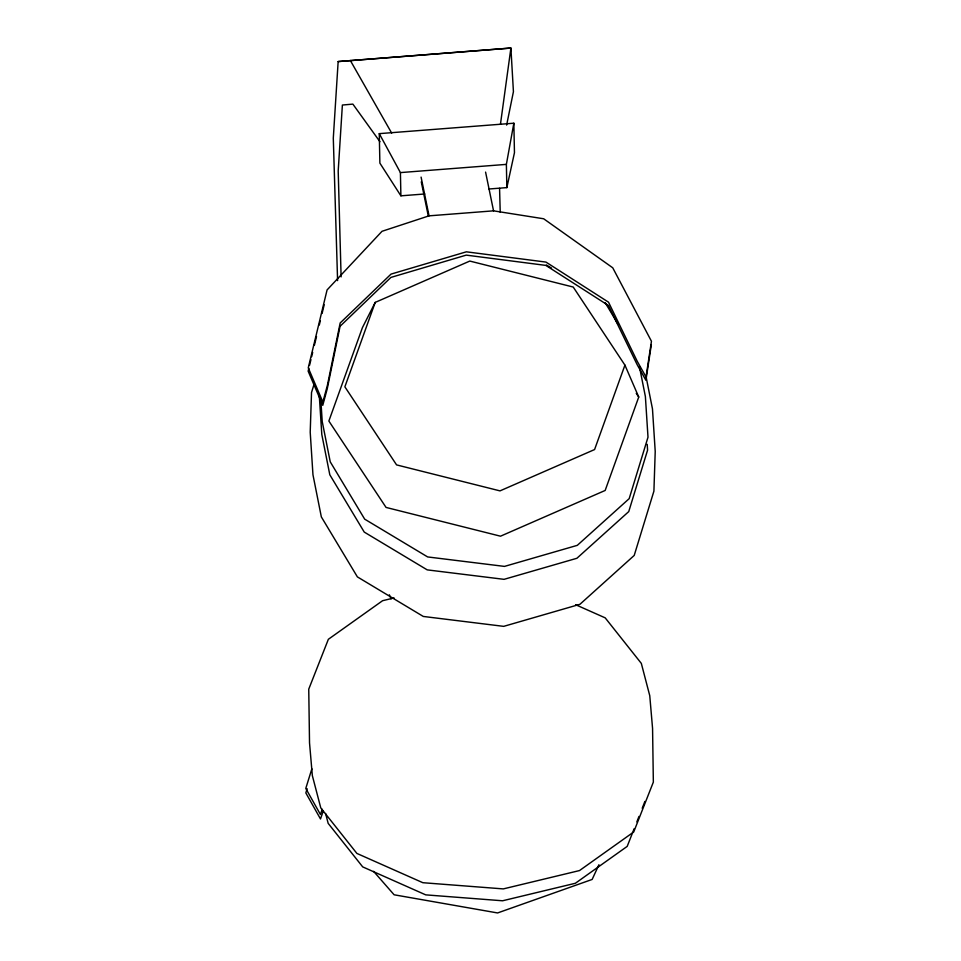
<?xml version="1.0" encoding="UTF-8"?>
<svg xmlns="http://www.w3.org/2000/svg" width="961" height="961" viewBox="0 0 961 961"><rect width="100%" height="100%" fill="white"/><g stroke="black" fill="none" stroke-linecap="round" stroke-linejoin="round"><path stroke-width="1.44" d="M506.639 125.074L513.426 91.679L510.904 48.05L338.152 61.564L333.299 138.132L337.587 280.612M500.441 124.365L510.904 48.05L338.152 61.564M651.342 344.567L645.912 380.292L637.155 364.651L608.409 305.49L545.848 265.404L466.241 255.121L390.923 277.405L340.062 326.284L327.281 388.652L322.764 405.326L308.145 371.15L308.841 368.267M488.945 189.005L506.855 187.611L506.375 164.379L513.847 123.212L379.271 133.639L379.883 163.13L400.893 195.828L424.774 193.978M506.855 187.611L514.459 152.703L513.847 123.212M309.538 365.384L310.932 359.618M311.628 356.723L312.685 352.399M314.427 345.179L316.517 336.53M319.304 324.986L320.349 320.662M322.091 313.442L324.181 304.781M314.151 383.944L311.52 392.52L310.211 432.198L312.962 474.758L321.334 516.898L357.384 576.888L423.284 616.445L503.708 626.356L579.927 604.301L634.212 555.434L653.912 491.131L655.222 451.442L652.471 408.881L646.116 376.916M311.869 768.812L305.778 788.452L320.433 814.496L322.235 809.33M307.148 788.717L305.838 792.921L320.493 818.976L323.196 811.228M375.21 302.403L344.867 386.827L396.569 464.896L499.996 490.879L594.583 449.556L624.926 365.132L573.236 287.051L469.797 261.068L375.21 302.403L362.429 327.629L328.866 421.05L386.058 507.432L500.513 536.19L605.166 490.458L638.741 397.037L624.926 365.132M634.164 828.694L627.197 846.389L575.387 883.267L502.579 900.781L425.711 894.859L362.693 866.882L328.169 823.361L325.611 813.547M636.843 821.883L638.981 816.442M642.2 808.273L644.879 801.462M598.931 864.732L592.144 879.447L497.594 912.95L394.118 894.787L373.589 871.339M429.05 215.841L382.01 231.301L327.076 289.934L308.265 367.847L322.872 402.022L327.389 385.349L340.17 322.98L391.031 274.101L466.361 251.818L545.956 262.089L608.517 302.186L637.263 361.336L646.032 376.976L651.45 341.251L612.746 267.807L543.662 218.772L493.546 210.843L429.05 215.841L421.086 177.1M394.094 597.934L382.586 600.709L328.362 639.293L308.745 689.157L309.526 742.877L312.337 775.599L320.77 807.877L356.891 853.428L422.852 882.703L503.3 888.901L579.495 870.57L633.719 831.974L653.348 782.11L652.567 728.402L649.756 695.68L641.323 663.39L605.19 617.851L575.579 604.697M379.271 133.639L400.413 172.596L506.375 164.379M546.389 265.008L551.53 268.095M379.943 141.711L352.867 104.112L342.38 105.037L338.2 170.938L341.107 276.912M636.254 393.289L638.741 397.037M605.226 302.763L618.235 324.422M350.345 60.495L391.668 133.086M389.349 594.787L391.055 598.823M485.581 172.103L493.546 210.843M421.278 181.845L428.354 216.273M639.377 366.333L645.384 396.521L648.002 437.195L629.179 498.651L577.309 545.343L504.489 566.401L427.645 556.936L364.675 519.144L330.236 461.821L322.223 421.567L320.818 399.776M647.209 444.318L647.582 450.132L628.746 511.588L576.888 558.281L504.057 579.339L427.213 569.873L364.243 532.082L329.803 474.758L321.803 434.504L319.268 395.283M499.564 188.344L500.225 212.225M400.413 172.596L400.893 195.828"/></g></svg>
